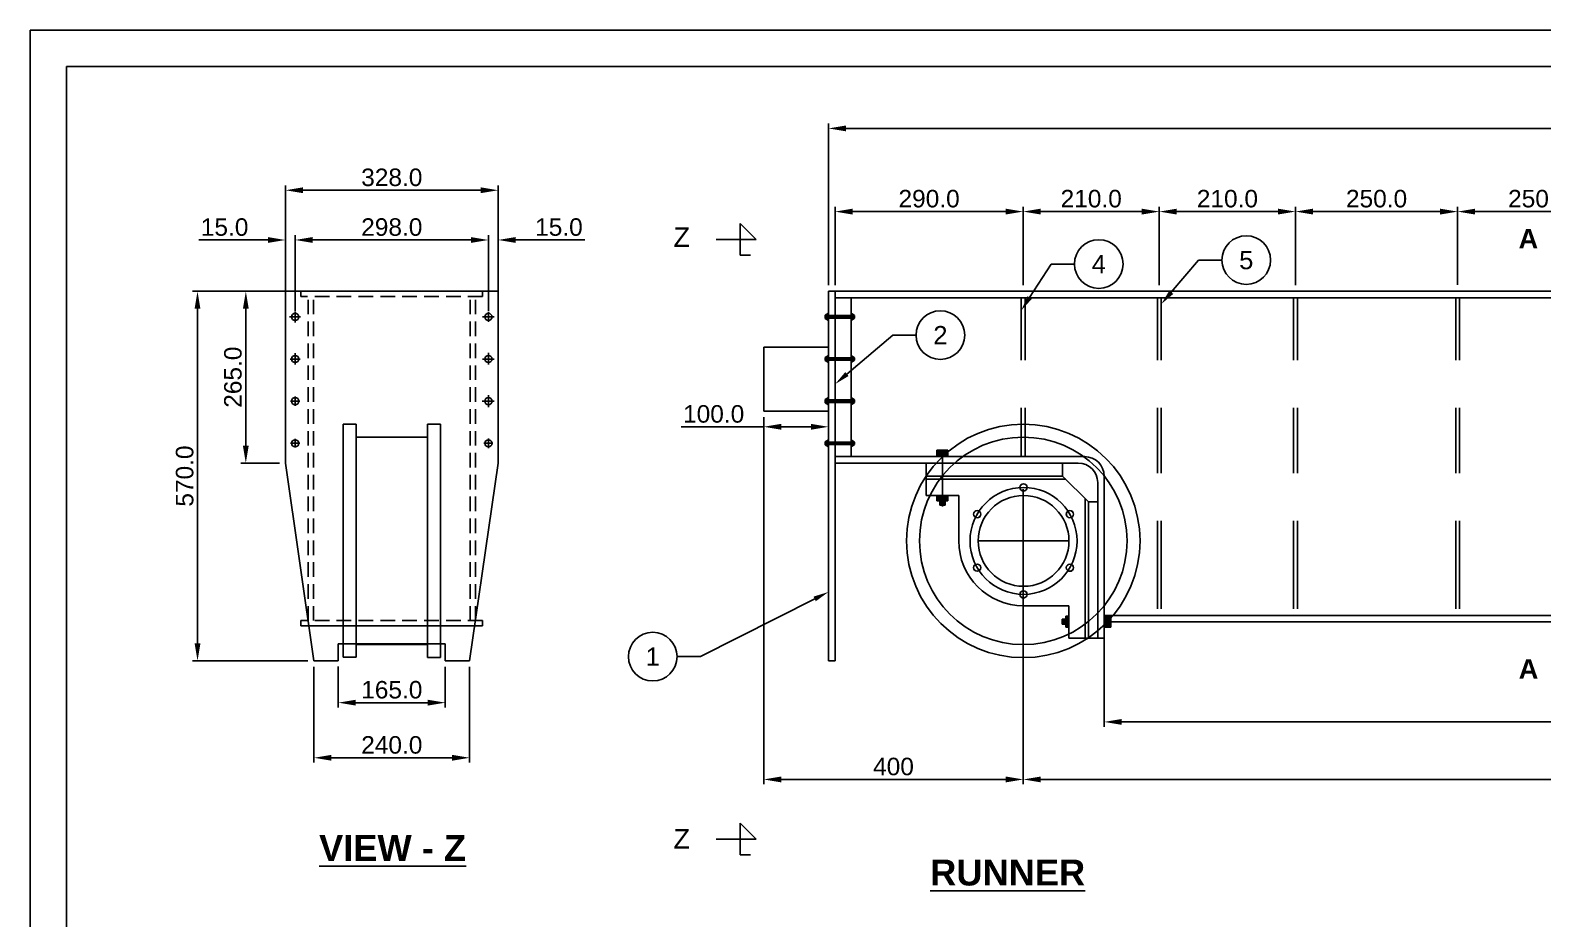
# Model space of a CAD drawing. Header units: inches. Extents: x -1126 to 3654, y -2350 to 978.
# Drawn here: x -1126 to 1206, y -393 to 978 of the extents above; entities that cross this region are included whole.
import ezdxf
from ezdxf import colors
from ezdxf.entities.mleader import LeaderData, LeaderLine
from ezdxf.enums import TextEntityAlignment as Align
from ezdxf.math import Vec2, Vec3

# ---------------------------------------------------------------- set-up
doc = ezdxf.new("R2010")
doc.units = ezdxf.units.IN
doc.header["$LTSCALE"] = 90
doc.header["$MEASUREMENT"] = 0
doc.linetypes.add('HIDDEN', pattern=[0.375, 0.25, -0.125])
doc.layers.add('hidden', color=7, linetype='HIDDEN')
doc.styles.get("Standard").update_dxf_attribs({"font": 'arial.ttf'})
doc.dimstyles.get("Standard").update_dxf_attribs({"dimscale": 150, "dimtxt": 0.18, "dimasz": 0.18, "dimexe": 0.05, "dimexo": 0.0625, "dimgap": 0.04, "dimtad": 1, "dimdec": 1, "dimzin": 0, "dimdsep": 46, "dimtxsty": 'Standard', "dimcen": 0.09, "dimadec": 0, "dimazin": 0, "dimtfac": 1, "dimtdec": 1, "dimtofl": 0, "dimtmove": 0, "dimatfit": 3, "dimfxl": 1, "dimtolj": 1, "dimtzin": 0, "dimarcsym": 1})

# ---------------------------------------------------------------- blocks, each defined once
blk = doc.blocks.new('*U23')
blk.add_circle((5.5, 5.5), 5.5)
blk = doc.blocks.new('*U20')
at = {"color": 0, "linetype": 'ByBlock', "lineweight": -2, "transparency": 16777216}
for p, rotation in [((269.1, 399.3), 59.99999999999997), ((274.6, 404.8), 120), ((265, 414.3), 240), ((259.5, 408.8), 300.0000000000001), ((272.5, 412.3), 180)]:
    blk.add_blockref('*U23', p, dxfattribs=dict(at, rotation=rotation))
blk.add_blockref('*U23', (261.5, 401.3), dxfattribs=at)
blk = doc.blocks.new('*U18')
blk.add_blockref('*U20', (-267, -406.8))
blk = doc.blocks.new('*U19')
at = {"color": 0, "linetype": 'ByBlock', "lineweight": -2, "transparency": 16777216}
blk.add_blockref('*U18', (267, 406.8), dxfattribs=at)
for p, rotation in [((195.6, 365.5), 59.99999999999999), ((338.5, 365.5), 299.9999999999999), ((195.6, 283), 120), ((338.5, 283), 240), ((267, 241.8), 180)]:
    blk.add_blockref('*U18', p, dxfattribs=dict(at, rotation=rotation))
blk = doc.blocks.new('*D24')
at = {"color": 0, "lineweight": -2, "transparency": 16777216}
for p, q in [((104.6, 584.6), (104.6, 833.9)), ((131.6, 826.4), (2615.6, 826.4)), ((2642.6, 584.6), (2642.6, 833.9))]:
    blk.add_line(p, q, dxfattribs=at)
at = {"color": 0, "transparency": 16777216}
for points in [[(131.6, 830.9), (131.6, 821.9), (104.6, 826.4)], [(2615.6, 830.9), (2615.6, 821.9), (2642.6, 826.4)]]:
    blk.add_solid(points, dxfattribs=at)
at = {"layer": 'Defpoints', "color": 0, "transparency": 16777216}
for p in [(2642.6, 826.4), (104.6, 575.2), (2642.6, 575.2)]:
    blk.add_point(p, dxfattribs=at)
at = {"color": 0, "transparency": 16777216, "insert": (1373.6, 846.2), "char_height": 27, "attachment_point": 5}
blk.add_mtext('\\A1;2538.0', dxfattribs=at)
blk = doc.blocks.new('*D25')
at = {"color": 0, "lineweight": -2, "transparency": 16777216}
for p, q in [((114.6, 584.6), (114.6, 705.6)), ((404.6, 584.6), (404.6, 705.6)), ((141.6, 698.1), (377.6, 698.1))]:
    blk.add_line(p, q, dxfattribs=at)
at = {"color": 0, "transparency": 16777216}
for points in [[(141.6, 702.6), (141.6, 693.6), (114.6, 698.1)], [(377.6, 702.6), (377.6, 693.6), (404.6, 698.1)]]:
    blk.add_solid(points, dxfattribs=at)
at = {"layer": 'Defpoints', "color": 0, "transparency": 16777216}
for p in [(404.6, 698.1), (114.6, 575.2), (404.6, 575.2)]:
    blk.add_point(p, dxfattribs=at)
at = {"color": 0, "transparency": 16777216, "insert": (259.6, 717.9), "char_height": 27, "attachment_point": 5}
blk.add_mtext('\\A1;290.0', dxfattribs=at)
blk = doc.blocks.new('*D26')
at = {"color": 0, "lineweight": -2, "transparency": 16777216}
for p, q in [((404.6, 585.7), (404.6, 705.6)), ((614.6, 584.6), (614.6, 705.6)), ((431.6, 698.1), (587.6, 698.1))]:
    blk.add_line(p, q, dxfattribs=at)
at = {"color": 0, "transparency": 16777216}
for points in [[(431.6, 702.6), (431.6, 693.6), (404.6, 698.1)], [(587.6, 702.6), (587.6, 693.6), (614.6, 698.1)]]:
    blk.add_solid(points, dxfattribs=at)
at = {"layer": 'Defpoints', "color": 0, "transparency": 16777216}
for p in [(614.6, 698.1), (404.6, 576.3), (614.6, 575.2)]:
    blk.add_point(p, dxfattribs=at)
at = {"color": 0, "transparency": 16777216, "insert": (509.6, 717.9), "char_height": 27, "attachment_point": 5}
blk.add_mtext('\\A1;210.0', dxfattribs=at)
blk = doc.blocks.new('*D27')
at = {"color": 0, "lineweight": -2, "transparency": 16777216}
for p, q in [((614.6, 584.6), (614.6, 705.6)), ((824.6, 584.6), (824.6, 705.6)), ((641.6, 698.1), (797.6, 698.1))]:
    blk.add_line(p, q, dxfattribs=at)
at = {"color": 0, "transparency": 16777216}
for points in [[(641.6, 702.6), (641.6, 693.6), (614.6, 698.1)], [(797.6, 702.6), (797.6, 693.6), (824.6, 698.1)]]:
    blk.add_solid(points, dxfattribs=at)
at = {"layer": 'Defpoints', "color": 0, "transparency": 16777216}
for p in [(824.6, 698.1), (614.6, 575.2), (824.6, 575.2)]:
    blk.add_point(p, dxfattribs=at)
at = {"color": 0, "transparency": 16777216, "insert": (719.6, 717.9), "char_height": 27, "attachment_point": 5}
blk.add_mtext('\\A1;210.0', dxfattribs=at)
blk = doc.blocks.new('*D28')
at = {"color": 0, "lineweight": -2, "transparency": 16777216}
for p, q in [((824.6, 584.6), (824.6, 705.6)), ((1074.6, 585.2), (1074.6, 705.6)), ((851.6, 698.1), (1047.6, 698.1))]:
    blk.add_line(p, q, dxfattribs=at)
at = {"color": 0, "transparency": 16777216}
for points in [[(851.6, 702.6), (851.6, 693.6), (824.6, 698.1)], [(1047.6, 702.6), (1047.6, 693.6), (1074.6, 698.1)]]:
    blk.add_solid(points, dxfattribs=at)
at = {"layer": 'Defpoints', "color": 0, "transparency": 16777216}
for p in [(1074.6, 698.1), (824.6, 575.2), (1074.6, 575.8)]:
    blk.add_point(p, dxfattribs=at)
at = {"color": 0, "transparency": 16777216, "insert": (949.6, 717.9), "char_height": 27, "attachment_point": 5}
blk.add_mtext('\\A1;250.0', dxfattribs=at)
blk = doc.blocks.new('*D29')
at = {"color": 0, "lineweight": -2, "transparency": 16777216}
for p, q in [((1074.6, 585.2), (1074.6, 705.6)), ((1324.6, 584.6), (1324.6, 705.6)), ((1101.6, 698.1), (1297.6, 698.1))]:
    blk.add_line(p, q, dxfattribs=at)
at = {"color": 0, "transparency": 16777216}
for points in [[(1101.6, 702.6), (1101.6, 693.6), (1074.6, 698.1)], [(1297.6, 702.6), (1297.6, 693.6), (1324.6, 698.1)]]:
    blk.add_solid(points, dxfattribs=at)
at = {"layer": 'Defpoints', "color": 0, "transparency": 16777216}
for p in [(1324.6, 698.1), (1074.6, 575.8), (1324.6, 575.2)]:
    blk.add_point(p, dxfattribs=at)
at = {"color": 0, "transparency": 16777216, "insert": (1199.6, 717.9), "char_height": 27, "attachment_point": 5}
blk.add_mtext('\\A1;250.0', dxfattribs=at)
blk = doc.blocks.new('*D37')
at = {"color": 0, "lineweight": -2, "transparency": 16777216}
for p, q in [((529.6, 55.8), (529.6, -96.5)), ((2279.6, 55.8), (2279.6, -96.5)), ((556.6, -89), (2252.6, -89))]:
    blk.add_line(p, q, dxfattribs=at)
at = {"color": 0, "transparency": 16777216}
for points in [[(556.6, -84.5), (556.6, -93.5), (529.6, -89)], [(2252.6, -84.5), (2252.6, -93.5), (2279.6, -89)]]:
    blk.add_solid(points, dxfattribs=at)
at = {"layer": 'Defpoints', "color": 0, "transparency": 16777216}
for p in [(529.6, 65.2), (2279.6, 65.2), (2279.6, -89)]:
    blk.add_point(p, dxfattribs=at)
at = {"color": 0, "transparency": 16777216, "insert": (1404.6, -69.2), "char_height": 27, "attachment_point": 5}
blk.add_mtext('\\A1;1750.0', dxfattribs=at)
blk = doc.blocks.new('*D38')
at = {"color": 0, "lineweight": -2, "transparency": 16777216}
for p, q in [((404.8, 180.8), (404.8, -185.2)), ((2404, 180.8), (2404, -185.2)), ((2377, -177.7), (431.8, -177.7))]:
    blk.add_line(p, q, dxfattribs=at)
at = {"color": 0, "transparency": 16777216}
for points in [[(431.8, -173.2), (431.8, -182.2), (404.8, -177.7)], [(2377, -173.2), (2377, -182.2), (2404, -177.7)]]:
    blk.add_solid(points, dxfattribs=at)
at = {"layer": 'Defpoints', "color": 0, "transparency": 16777216}
for p in [(404.8, 190.2), (2404, 190.2), (404.8, -177.7)]:
    blk.add_point(p, dxfattribs=at)
at = {"color": 0, "transparency": 16777216, "insert": (1404.4, -157.9), "char_height": 27, "attachment_point": 5}
blk.add_mtext('\\A1;2000', dxfattribs=at)
blk = doc.blocks.new('*D40')
at = {"color": 0, "lineweight": -2, "transparency": 16777216}
for p, q in [((4.6, 380.8), (4.6, -185.2)), ((404.8, 180.8), (404.8, -185.2)), ((377.8, -177.7), (31.6, -177.7))]:
    blk.add_line(p, q, dxfattribs=at)
at = {"color": 0, "transparency": 16777216}
for points in [[(31.6, -173.2), (31.6, -182.2), (4.6, -177.7)], [(377.8, -173.2), (377.8, -182.2), (404.8, -177.7)]]:
    blk.add_solid(points, dxfattribs=at)
at = {"layer": 'Defpoints', "color": 0, "transparency": 16777216}
for p in [(4.6, 390.1), (404.8, 190.2), (4.6, -177.7)]:
    blk.add_point(p, dxfattribs=at)
at = {"color": 0, "transparency": 16777216, "insert": (204.7, -157.9), "char_height": 27, "attachment_point": 5}
blk.add_mtext('\\A1;400 ', dxfattribs=at)
blk = doc.blocks.new('*D41')
at = {"color": 0, "lineweight": -2, "transparency": 16777216}
for p, q in [((4.6, 380.8), (4.6, 358.7)), ((104.6, 380.8), (104.6, 358.7)), ((4.6, 366.2), (-122.9, 366.2)), ((77.6, 366.2), (31.6, 366.2))]:
    blk.add_line(p, q, dxfattribs=at)
at = {"color": 0, "transparency": 16777216}
for points in [[(31.6, 370.7), (31.6, 361.7), (4.6, 366.2)], [(77.6, 370.7), (77.6, 361.7), (104.6, 366.2)]]:
    blk.add_solid(points, dxfattribs=at)
at = {"layer": 'Defpoints', "color": 0, "transparency": 16777216}
for p in [(4.6, 390.1), (104.6, 390.1), (4.6, 366.2)]:
    blk.add_point(p, dxfattribs=at)
at = {"color": 0, "transparency": 16777216, "insert": (-72.6, 385.9), "char_height": 27, "attachment_point": 5}
blk.add_mtext('\\A1;100.0', dxfattribs=at)
blk = doc.blocks.new('_TagCircle - Imperial')
at = {"color": 0, "linetype": 'ByBlock', "lineweight": -2, "transparency": 16777216}
blk.add_circle((0, 0), 0.125, dxfattribs=at)
at = {"color": 0, "transparency": 16777216}
blk.add_attdef('TAGNUMBER', text='', height=0.09375, dxfattribs=at).set_placement((0, -0.046875), align=Align.CENTER)
blk = doc.blocks.new('*D43')
at = {"color": 0, "lineweight": -2, "transparency": 16777216}
for p, q in [((-732.9, 584.6), (-732.9, 738.5)), ((-705.9, 731), (-431.9, 731)), ((-404.9, 584.6), (-404.9, 738.5))]:
    blk.add_line(p, q, dxfattribs=at)
at = {"color": 0, "transparency": 16777216}
for points in [[(-705.9, 735.5), (-705.9, 726.5), (-732.9, 731)], [(-431.9, 735.5), (-431.9, 726.5), (-404.9, 731)]]:
    blk.add_solid(points, dxfattribs=at)
at = {"layer": 'Defpoints', "color": 0, "transparency": 16777216}
for p in [(-404.9, 731), (-732.9, 575.2), (-404.9, 575.2)]:
    blk.add_point(p, dxfattribs=at)
at = {"color": 0, "transparency": 16777216, "insert": (-568.9, 750.8), "char_height": 27, "attachment_point": 5}
blk.add_mtext('\\A1;328.0', dxfattribs=at)
blk = doc.blocks.new('*D44')
at = {"color": 0, "lineweight": -2, "transparency": 16777216}
for p, q in [((-717.9, 544.5), (-717.9, 661.8)), ((-690.9, 654.3), (-446.9, 654.3)), ((-419.9, 545.1), (-419.9, 661.8))]:
    blk.add_line(p, q, dxfattribs=at)
at = {"color": 0, "transparency": 16777216}
for points in [[(-690.9, 658.8), (-690.9, 649.8), (-717.9, 654.3)], [(-446.9, 658.8), (-446.9, 649.8), (-419.9, 654.3)]]:
    blk.add_solid(points, dxfattribs=at)
at = {"layer": 'Defpoints', "color": 0, "transparency": 16777216}
for p in [(-419.9, 654.3), (-717.9, 535.1), (-419.9, 535.7)]:
    blk.add_point(p, dxfattribs=at)
at = {"color": 0, "transparency": 16777216, "insert": (-568.9, 674.1), "char_height": 27, "attachment_point": 5}
blk.add_mtext('\\A1;298.0', dxfattribs=at)
blk = doc.blocks.new('*D45')
at = {"color": 0, "lineweight": -2, "transparency": 16777216}
for p, q in [((-759.9, 654.3), (-866.4, 654.3)), ((-732.9, 545.1), (-732.9, 661.8)), ((-717.9, 545.1), (-717.9, 661.8)), ((-690.9, 654.3), (-663.9, 654.3))]:
    blk.add_line(p, q, dxfattribs=at)
at = {"color": 0, "transparency": 16777216}
for points in [[(-759.9, 658.8), (-759.9, 649.8), (-732.9, 654.3)], [(-690.9, 658.8), (-690.9, 649.8), (-717.9, 654.3)]]:
    blk.add_solid(points, dxfattribs=at)
at = {"layer": 'Defpoints', "color": 0, "transparency": 16777216}
for p in [(-732.9, 654.3), (-732.9, 535.7), (-717.9, 535.7)]:
    blk.add_point(p, dxfattribs=at)
at = {"color": 0, "transparency": 16777216, "insert": (-826.7, 674.1), "char_height": 27, "attachment_point": 5}
blk.add_mtext('\\A1;15.0', dxfattribs=at)
blk = doc.blocks.new('*D46')
at = {"color": 0, "lineweight": -2, "transparency": 16777216}
for p, q in [((-446.9, 654.3), (-473.9, 654.3)), ((-419.9, 545.1), (-419.9, 661.8)), ((-404.9, 545.1), (-404.9, 661.8)), ((-377.9, 654.3), (-271.4, 654.3))]:
    blk.add_line(p, q, dxfattribs=at)
at = {"color": 0, "transparency": 16777216}
for points in [[(-446.9, 658.8), (-446.9, 649.8), (-419.9, 654.3)], [(-377.9, 658.8), (-377.9, 649.8), (-404.9, 654.3)]]:
    blk.add_solid(points, dxfattribs=at)
at = {"layer": 'Defpoints', "color": 0, "transparency": 16777216}
for p in [(-404.9, 654.3), (-419.9, 535.7), (-404.9, 535.7)]:
    blk.add_point(p, dxfattribs=at)
at = {"color": 0, "transparency": 16777216, "insert": (-311.2, 674.1), "char_height": 27, "attachment_point": 5}
blk.add_mtext('\\A1;15.0', dxfattribs=at)
blk = doc.blocks.new('*D47')
at = {"color": 0, "lineweight": -2, "transparency": 16777216}
for p, q in [((-742.3, 575.2), (-801.5, 575.2)), ((-794, 548.2), (-794, 337.2)), ((-742.3, 310.2), (-801.5, 310.2))]:
    blk.add_line(p, q, dxfattribs=at)
at = {"color": 0, "transparency": 16777216}
for points in [[(-798.5, 548.2), (-789.5, 548.2), (-794, 575.2)], [(-798.5, 337.2), (-789.5, 337.2), (-794, 310.2)]]:
    blk.add_solid(points, dxfattribs=at)
at = {"layer": 'Defpoints', "color": 0, "transparency": 16777216}
for p in [(-732.9, 575.2), (-794, 310.2), (-732.9, 310.2)]:
    blk.add_point(p, dxfattribs=at)
at = {"color": 0, "transparency": 16777216, "insert": (-813.8, 442.7), "char_height": 27, "attachment_point": 5, "rotation": 90}
blk.add_mtext('\\A1;265.0', dxfattribs=at)
blk = doc.blocks.new('*D48')
at = {"color": 0, "lineweight": -2, "transparency": 16777216}
for p, q in [((-651.4, -3.7), (-651.4, -66.8)), ((-486.4, -4.2), (-486.4, -66.8)), ((-624.4, -59.3), (-513.4, -59.3))]:
    blk.add_line(p, q, dxfattribs=at)
at = {"color": 0, "transparency": 16777216}
for points in [[(-624.4, -54.8), (-624.4, -63.8), (-651.4, -59.3)], [(-513.4, -54.8), (-513.4, -63.8), (-486.4, -59.3)]]:
    blk.add_solid(points, dxfattribs=at)
at = {"layer": 'Defpoints', "color": 0, "transparency": 16777216}
for p in [(-651.4, 5.7), (-486.4, 5.2), (-486.4, -59.3)]:
    blk.add_point(p, dxfattribs=at)
at = {"color": 0, "transparency": 16777216, "insert": (-568.9, -39.5), "char_height": 27, "attachment_point": 5}
blk.add_mtext('\\A1;165.0', dxfattribs=at)
blk = doc.blocks.new('*D49')
at = {"color": 0, "lineweight": -2, "transparency": 16777216}
for p, q in [((-688.9, -4.2), (-688.9, -151.8)), ((-448.9, -4.2), (-448.9, -151.8)), ((-661.9, -144.3), (-475.9, -144.3))]:
    blk.add_line(p, q, dxfattribs=at)
at = {"color": 0, "transparency": 16777216}
for points in [[(-661.9, -139.8), (-661.9, -148.8), (-688.9, -144.3)], [(-475.9, -139.8), (-475.9, -148.8), (-448.9, -144.3)]]:
    blk.add_solid(points, dxfattribs=at)
at = {"layer": 'Defpoints', "color": 0, "transparency": 16777216}
for p in [(-688.9, 5.2), (-448.9, 5.2), (-448.9, -144.3)]:
    blk.add_point(p, dxfattribs=at)
at = {"color": 0, "transparency": 16777216, "insert": (-568.9, -124.6), "char_height": 27, "attachment_point": 5}
blk.add_mtext('\\A1;240.0', dxfattribs=at)
blk = doc.blocks.new('*D65')
at = {"color": 0, "lineweight": -2, "transparency": 16777216}
for p, q in [((-698.3, 575.2), (-876, 575.2)), ((-868.5, 32.2), (-868.5, 548.2)), ((-698.3, 5.2), (-876, 5.2))]:
    blk.add_line(p, q, dxfattribs=at)
at = {"color": 0, "transparency": 16777216}
for points in [[(-873, 548.2), (-864, 548.2), (-868.5, 575.2)], [(-873, 32.2), (-864, 32.2), (-868.5, 5.2)]]:
    blk.add_solid(points, dxfattribs=at)
at = {"layer": 'Defpoints', "color": 0, "transparency": 16777216}
for p in [(-868.5, 575.2), (-688.9, 575.2), (-688.9, 5.2)]:
    blk.add_point(p, dxfattribs=at)
at = {"color": 0, "transparency": 16777216, "insert": (-888.2, 290.2), "char_height": 27, "attachment_point": 5, "rotation": 90}
blk.add_mtext('\\A1;570.0', dxfattribs=at)

msp = doc.modelspace()

# ---------------------------------------------------------------- linework, layer by layer
for p, q in [((-1126.41, 977.81), (3654.18, 977.81)), ((-1126.41, -2350.24), (-1126.41, 977.81)), ((-1070.48, 921.88), (3598.25, 921.88)), ((-1070.48, -2294.32), (-1070.48, 921.88)), ((-6.86, 654.99), (-31.61, 679.74)), ((-31.61, 679.74), (-31.61, 630.91)), ((-68.62, 654.99), (-6.86, 654.99)), ((-31.61, 630.91), (-15.74, 630.91)), ((-404.93, 575.21), (-732.93, 575.21)), ((-732.93, 575.21), (-732.93, 310.21)), ((-708.93, 575.21), (-708.93, 567.21)), ((-428.93, 575.21), (-428.93, 567.21)), ((-404.93, 575.21), (-404.93, 310.21)), ((104.6, 575.21), (104.6, 5.21)), ((104.6, 575.21), (2642.6, 575.21)), ((114.6, 575.21), (114.6, 5.21)), ((114.6, 565.21), (2632.6, 565.21)), ((139.6, 565.21), (139.6, 320.21)), ((401.6, 565.21), (401.6, 468.71)), ((407.6, 565.21), (407.6, 468.71)), ((611.6, 565.21), (611.6, 468.71)), ((617.6, 565.21), (617.6, 468.71)), ((821.6, 565.21), (821.6, 468.71)), ((827.6, 565.21), (827.6, 468.71)), ((1071.6, 565.21), (1071.6, 468.71)), ((1077.6, 565.21), (1077.6, 468.71)), ((-717.93, 543.39), (-717.93, 526.89)), ((-419.93, 543.36), (-419.93, 528)), ((99.6, 538.21), (104.6, 541.21)), ((99.6, 535.71), (99.6, 538.21)), ((104.6, 537.71), (99.6, 537.71)), ((104.6, 536.71), (99.6, 536.71)), ((104.6, 538.71), (100.44, 538.71)), ((104.6, 539.71), (102.1, 539.71)), ((139.6, 537.71), (104.6, 537.71)), ((139.6, 536.71), (104.6, 536.71)), ((144.6, 537.71), (139.6, 541.21)), ((139.6, 539.71), (141.75, 539.71)), ((139.6, 538.71), (143.18, 538.71)), ((139.6, 537.71), (144.6, 537.71)), ((139.6, 536.71), (144.6, 536.71)), ((144.6, 535.71), (144.6, 537.71)), ((-709.45, 535.71), (-726.71, 535.71)), ((-411.3, 535.71), (-428.98, 535.71)), ((104.6, 535.71), (99.6, 535.71)), ((99.6, 535.71), (99.6, 533.21)), ((104.6, 534.71), (99.6, 534.71)), ((104.6, 533.71), (99.6, 533.71)), ((99.6, 533.21), (104.6, 530.21)), ((104.6, 532.71), (100.44, 532.71)), ((104.6, 531.71), (102.1, 531.71)), ((139.6, 535.71), (104.6, 535.71)), ((139.6, 534.71), (104.6, 534.71)), ((139.6, 533.71), (104.6, 533.71)), ((139.6, 535.71), (144.6, 535.71)), ((139.6, 534.71), (144.6, 534.71)), ((139.6, 533.71), (144.6, 533.71)), ((144.6, 533.71), (139.6, 530.21)), ((139.6, 532.71), (143.18, 532.71)), ((139.6, 531.71), (141.75, 531.71)), ((144.6, 535.71), (144.6, 533.71)), ((-710.11, 470.71), (-725.77, 470.71)), ((-717.93, 479.97), (-717.93, 462.49)), ((-411.3, 470.71), (-429.1, 470.71)), ((-419.93, 480.03), (-419.93, 462.35)), ((4.6, 489.05), (4.6, 390.14)), ((104.6, 489.05), (4.6, 489.05)), ((99.6, 473.21), (104.6, 476.21)), ((99.6, 470.71), (99.6, 473.21)), ((104.6, 472.71), (99.6, 472.71)), ((104.6, 471.71), (99.6, 471.71)), ((104.6, 470.71), (99.6, 470.71)), ((99.6, 470.71), (99.6, 468.21)), ((104.6, 469.71), (99.6, 469.71)), ((104.6, 468.71), (99.6, 468.71)), ((99.6, 468.21), (104.6, 465.21)), ((104.6, 473.71), (100.44, 473.71)), ((104.6, 467.71), (100.44, 467.71)), ((104.6, 474.71), (102.1, 474.71)), ((104.6, 466.71), (102.1, 466.71)), ((139.6, 472.71), (104.6, 472.71)), ((139.6, 471.71), (104.6, 471.71)), ((139.6, 470.71), (104.6, 470.71)), ((139.6, 469.71), (104.6, 469.71)), ((139.6, 468.71), (104.6, 468.71)), ((144.6, 472.71), (139.6, 476.21)), ((139.6, 474.71), (141.75, 474.71)), ((139.6, 473.71), (143.18, 473.71)), ((139.6, 472.71), (144.6, 472.71)), ((139.6, 471.71), (144.6, 471.71)), ((139.6, 470.71), (144.6, 470.71)), ((139.6, 469.71), (144.6, 469.71)), ((139.6, 468.71), (144.6, 468.71)), ((144.6, 468.71), (139.6, 465.21)), ((139.6, 467.71), (143.18, 467.71)), ((139.6, 466.71), (141.75, 466.71)), ((144.6, 470.71), (144.6, 472.71)), ((144.6, 470.71), (144.6, 468.71)), ((-710.53, 405.71), (-725.12, 405.71)), ((-717.93, 412.85), (-717.93, 398.57)), ((-411.29, 405.71), (-429.34, 405.71)), ((-419.93, 414.76), (-419.93, 396.4)), ((99.6, 408.21), (104.6, 411.21)), ((99.6, 405.71), (99.6, 408.21)), ((104.6, 407.71), (99.6, 407.71)), ((104.6, 406.71), (99.6, 406.71)), ((104.6, 405.71), (99.6, 405.71)), ((99.6, 405.71), (99.6, 403.21)), ((104.6, 404.71), (99.6, 404.71)), ((104.6, 403.71), (99.6, 403.71)), ((99.6, 403.21), (104.6, 400.21)), ((104.6, 408.71), (100.44, 408.71)), ((104.6, 402.71), (100.44, 402.71)), ((104.6, 409.71), (102.1, 409.71)), ((104.6, 401.71), (102.1, 401.71)), ((139.6, 407.71), (104.6, 407.71)), ((139.6, 406.71), (104.6, 406.71)), ((139.6, 405.71), (104.6, 405.71)), ((139.6, 404.71), (104.6, 404.71)), ((139.6, 403.71), (104.6, 403.71)), ((144.6, 407.71), (139.6, 411.21)), ((139.6, 409.71), (141.75, 409.71)), ((139.6, 408.71), (143.18, 408.71)), ((139.6, 407.71), (144.6, 407.71)), ((139.6, 406.71), (144.6, 406.71)), ((139.6, 405.71), (144.6, 405.71)), ((139.6, 404.71), (144.6, 404.71)), ((139.6, 403.71), (144.6, 403.71)), ((144.6, 403.71), (139.6, 400.21)), ((139.6, 402.71), (143.18, 402.71)), ((139.6, 401.71), (141.75, 401.71)), ((144.6, 405.71), (144.6, 407.71)), ((144.6, 405.71), (144.6, 403.71)), ((104.6, 390.14), (4.6, 390.14)), ((401.6, 395.21), (401.6, 320.21)), ((407.6, 395.21), (407.6, 320.21)), ((611.6, 395.21), (611.6, 294.76)), ((617.6, 395.21), (617.6, 294.76)), ((821.6, 395.21), (821.6, 294.76)), ((827.6, 395.21), (827.6, 294.76)), ((1071.6, 395.21), (1071.6, 294.76)), ((1077.6, 395.21), (1077.6, 294.76)), ((-623.93, 370.21), (-643.93, 370.21)), ((-643.93, 370.21), (-643.93, 10.74)), ((-623.93, 370.21), (-623.93, 10.69)), ((-513.93, 350.19), (-623.93, 350.19)), ((-623.93, 350.19), (-623.93, 30.21)), ((-513.93, 370.21), (-513.93, 10.42)), ((-493.93, 370.21), (-513.93, 370.21)), ((-513.93, 350.19), (-513.93, 30.21)), ((-493.93, 370.21), (-493.93, 10.37)), ((-710.7, 340.71), (-725.13, 340.71)), ((-717.93, 347.48), (-717.93, 334.13)), ((-412.91, 340.71), (-426.91, 340.71)), ((-419.93, 348.02), (-419.93, 333.14)), ((99.6, 343.21), (104.6, 346.21)), ((99.6, 340.71), (99.6, 343.21)), ((104.6, 342.71), (99.6, 342.71)), ((104.6, 341.71), (99.6, 341.71)), ((104.6, 340.71), (99.6, 340.71)), ((99.6, 340.71), (99.6, 338.21)), ((104.6, 339.71), (99.6, 339.71)), ((104.6, 338.71), (99.6, 338.71)), ((99.6, 338.21), (104.6, 335.21)), ((104.6, 343.71), (100.44, 343.71)), ((104.6, 337.71), (100.44, 337.71)), ((104.6, 344.71), (102.1, 344.71)), ((104.6, 336.71), (102.1, 336.71)), ((139.6, 342.71), (104.6, 342.71)), ((139.6, 341.71), (104.6, 341.71)), ((139.6, 340.71), (104.6, 340.71)), ((139.6, 339.71), (104.6, 339.71)), ((139.6, 338.71), (104.6, 338.71)), ((144.6, 342.71), (139.6, 346.21)), ((139.6, 344.71), (141.75, 344.71)), ((139.6, 343.71), (143.18, 343.71)), ((139.6, 342.71), (144.6, 342.71)), ((139.6, 341.71), (144.6, 341.71)), ((139.6, 340.71), (144.6, 340.71)), ((139.6, 339.71), (144.6, 339.71)), ((139.6, 338.71), (144.6, 338.71)), ((144.6, 338.71), (139.6, 335.21)), ((139.6, 337.71), (143.18, 337.71)), ((139.6, 336.71), (141.75, 336.71)), ((144.6, 340.71), (144.6, 342.71)), ((144.6, 340.71), (144.6, 338.71)), ((271.74, 330.21), (271.74, 320.21)), ((271.74, 330.21), (288.74, 330.13)), ((273.74, 330.21), (273.74, 320.21)), ((275.74, 330.21), (275.74, 320.21)), ((277.74, 330.21), (277.74, 320.21)), ((280.24, 320.21), (280.24, 330.21)), ((282.74, 330.13), (282.74, 320.21)), ((284.74, 330.13), (284.74, 320.21)), ((286.74, 330.13), (286.74, 320.21)), ((288.74, 330.13), (288.74, 320.21)), ((-732.93, 310.21), (-688.93, 5.21)), ((-404.93, 310.21), (-448.93, 5.21)), ((114.6, 320.21), (499.6, 320.21)), ((114.6, 310.21), (489.6, 310.21)), ((255.24, 290.21), (255.24, 310.21)), ((280.24, 320.21), (271.74, 320.21)), ((280.24, 320.13), (280.24, 243.17)), ((280.24, 320.13), (288.74, 320.13)), ((465.24, 290.21), (465.24, 310.21)), ((255.24, 290.21), (255.24, 260.21)), ((255.24, 290.21), (465.24, 290.21)), ((255.24, 285.21), (470.24, 285.21)), ((465.24, 290.21), (505.24, 250.21)), ((519.6, 280.21), (519.6, 40.21)), ((529.6, 290.21), (529.6, 40.21)), ((255.24, 260.21), (305.24, 260.21)), ((271.74, 260.21), (271.74, 252.21)), ((273.74, 260.21), (273.74, 252.21)), ((275.74, 260.21), (275.74, 252.21)), ((277.74, 260.21), (277.74, 252.21)), ((282.74, 252.21), (282.74, 260.21)), ((284.74, 252.21), (284.74, 260.21)), ((286.74, 252.21), (286.74, 260.21)), ((288.74, 252.21), (288.74, 260.21)), ((305.24, 190.21), (305.24, 260.21)), ((404.82, 270.21), (404.82, 120.21)), ((404.82, 260.21), (404.82, 120.21)), ((271.74, 252.21), (288.74, 252.21)), ((276.24, 245.21), (276.24, 252.21)), ((280.24, 245.21), (276.24, 245.21)), ((278.24, 245.21), (278.24, 252.21)), ((280.24, 245.21), (284.24, 245.21)), ((282.24, 245.21), (282.24, 252.21)), ((284.24, 245.21), (284.24, 252.21)), ((500.24, 255.21), (500.24, 40.21)), ((505.24, 250.21), (505.24, 40.21)), ((505.24, 250.21), (519.6, 250.21)), ((611.6, 221.26), (611.6, 85.21)), ((617.6, 221.26), (617.6, 85.21)), ((821.6, 221.26), (821.6, 85.21)), ((827.6, 221.26), (827.6, 85.21)), ((1071.6, 221.26), (1071.6, 85.21)), ((1077.6, 221.26), (1077.6, 85.21)), ((335.24, 190.21), (475.24, 190.21)), ((382.85, 190.21), (428.87, 190.21)), ((405.24, 90.21), (475.24, 90.21)), ((475.24, 74.13), (470.24, 74.13)), ((470.24, 74.13), (470.24, 57.13)), ((475.24, 72.13), (470.24, 72.13)), ((475.24, 70.13), (470.24, 70.13)), ((475.24, 90.21), (475.24, 40.21)), ((529.39, 75.21), (2289.82, 75.21)), ((539.82, 74.13), (529.82, 74.13)), ((539.82, 72.13), (529.82, 72.13)), ((539.82, 70.13), (529.82, 70.13)), ((539.82, 65.63), (539.82, 74.13)), ((-708.93, 67.21), (-708.93, 59.21)), ((-428.93, 59.21), (-708.93, 59.21)), ((-428.93, 67.21), (-428.93, 59.21)), ((463.62, 65.63), (475.24, 65.63)), ((464.82, 65.63), (464.82, 69.63)), ((464.82, 69.63), (470.24, 69.63)), ((464.82, 67.63), (470.24, 67.63)), ((464.82, 65.63), (464.82, 61.63)), ((464.82, 65.21), (475.24, 65.21)), ((464.82, 63.63), (470.24, 63.63)), ((464.82, 61.63), (470.24, 61.63)), ((475.24, 68.13), (470.24, 68.13)), ((470.24, 63.13), (475.24, 63.13)), ((470.24, 61.13), (475.24, 61.13)), ((470.24, 59.13), (475.24, 59.13)), ((470.24, 57.13), (475.24, 57.13)), ((529.39, 65.21), (2289.82, 65.21)), ((539.82, 68.13), (529.82, 68.13)), ((529.82, 65.63), (539.82, 65.63)), ((539.82, 63.13), (529.82, 63.13)), ((539.82, 61.13), (529.82, 61.13)), ((539.82, 59.13), (529.82, 59.13)), ((539.82, 57.13), (529.82, 57.13)), ((539.82, 65.63), (539.82, 57.13)), ((-651.44, 5.21), (-651.44, 31.21)), ((-651.44, 31.21), (-486.43, 31.21)), ((-513.93, 30.21), (-623.93, 30.21)), ((-486.43, 5.21), (-486.43, 31.21)), ((475.24, 40.21), (505.24, 40.21)), ((505.24, 40.21), (529.6, 40.21)), ((-688.93, 5.21), (-651.44, 5.21)), ((-623.93, 10.69), (-643.93, 10.74)), ((-493.93, 10.37), (-513.93, 10.42)), ((-448.93, 5.21), (-486.43, 5.21)), ((-486.43, 5.21), (-448.93, 5.21)), ((104.6, 5.21), (114.6, 5.21)), ((-6.86, -269.78), (-31.61, -245.03)), ((-31.61, -245.03), (-31.61, -293.86)), ((-68.62, -269.78), (-6.86, -269.78)), ((-31.61, -293.86), (-15.74, -293.86))]:
    msp.add_line(p, q)
for centre, radius in [((-717.93, 535.71), 5.5), ((-419.93, 535.71), 5.5), ((-717.93, 470.71), 5.5), ((-419.93, 470.71), 5.5), ((-717.93, 405.71), 5.5), ((-419.93, 405.71), 5.5), ((404.82, 190.21), 180), ((404.82, 190.21), 160), ((-717.93, 340.71), 5.5), ((-419.93, 340.71), 5.5), ((405.24, 190.21), 82.5), ((405.24, 190.21), 70)]:
    msp.add_circle(centre, radius)
for centre, radius, start, end in [((489.6, 280.21), 30, 0, 90), ((499.6, 290.21), 30, 0, 90), ((405.24, 190.21), 100, 180, 270)]:
    msp.add_arc(centre, radius, start, end)
at = {"layer": 'hidden'}
for p, q in [((-428.93, 567.21), (-708.93, 567.21)), ((-697.88, 67.21), (-697.88, 567.21)), ((-689.88, 67.21), (-689.88, 567.21)), ((-447.99, 67.21), (-447.99, 567.21)), ((-439.99, 67.21), (-439.99, 567.21)), ((-428.93, 67.21), (-708.93, 67.21))]:
    msp.add_line(p, q, dxfattribs=at)

# ---------------------------------------------------------------- block references
msp.add_blockref('*U19', (138.19, -134.07))

# ---------------------------------------------------------------- texts
for p in [(-134.68, 643.59), (-134.68, -284.34)]:
    msp.add_text('Z', height=30).set_placement(p)
at = {"attachment_point": 1}
for s, width, gutter_width, insert, char_height in [('{\\fArial|b1|i0|c0|p34;A}', 65.6107, 1, (1168.58, 671.28), 30), ('{\\fArial|b1|i0|c0|p34;A}', 65.6107, 1, (1168.8, 7.73), 30), ('{\\fArial|b1|i0|c0|p34;\\LVIEW - Z}', 287.7006, 1, (-681.03, -263.32), 40), ('{\\fArial|b1|i0|c0|p34;\\LRUNNER}', 491.2358, 87.75, (261.27, -301.27), 40)]:
    msp.add_mtext_dynamic_manual_height_columns(s, width=width, gutter_width=gutter_width, heights=[0], dxfattribs=dict(at, insert=insert, char_height=char_height))

# ---------------------------------------------------------------- dimensions: what is measured, and where the dimension line sits
for base, p1, p2, picture, middle in [((2642.6, 826.41), (104.6, 575.21), (2642.6, 575.21), '*D24', (1373.6, 846.21)), ((-404.93, 730.99), (-732.93, 575.21), (-404.93, 575.21), '*D43', (-568.93, 750.78)), ((404.6, 698.1), (114.6, 575.21), (404.6, 575.21), '*D25', (259.6, 717.89)), ((614.6, 698.1), (404.6, 576.3), (614.6, 575.21), '*D26', (509.6, 717.89)), ((824.6, 698.1), (614.6, 575.21), (824.6, 575.21), '*D27', (719.6, 717.89)), ((1074.6, 698.1), (824.6, 575.21), (1074.6, 575.85), '*D28', (949.6, 717.89)), ((1324.6, 698.1), (1074.6, 575.85), (1324.6, 575.21), '*D29', (1199.6, 717.89)), ((-732.93, 654.29), (-717.93, 535.71), (-732.93, 535.71), '*D45', (-826.68, 674.07)), ((-419.93, 654.29), (-717.93, 535.14), (-419.93, 535.71), '*D44', (-568.93, 674.07)), ((-404.93, 654.29), (-419.93, 535.68), (-404.93, 535.68), '*D46', (-311.18, 674.07)), ((4.6, 366.16), (104.6, 390.14), (4.6, 390.14), '*D41', (-72.63, 385.95)), ((2279.6, -89.02), (529.6, 65.21), (2279.6, 65.21), '*D37', (1404.6, -69.23)), ((-448.93, -144.34), (-688.93, 5.21), (-448.93, 5.21), '*D49', (-568.93, -124.55)), ((-486.43, -59.27), (-651.44, 5.66), (-486.43, 5.21), '*D48', (-568.93, -39.48))]:
    dim = msp.add_linear_dim(base=base, p1=p1, p2=p2, dimstyle='Standard')
    dim.commit()
    dim.dimension.update_dxf_attribs({"geometry": picture, "text_midpoint": middle})
for base, p1, p2, picture, middle in [((-868.45, 575.21), (-688.93, 5.21), (-688.93, 575.21), '*D65', (-888.24, 290.21)), ((-794.01, 310.21), (-732.93, 575.21), (-732.93, 310.21), '*D47', (-813.8, 442.71))]:
    dim = msp.add_linear_dim(base=base, p1=p1, p2=p2, angle=90, dimstyle='Standard')
    dim.commit()
    dim.dimension.update_dxf_attribs({"geometry": picture, "text_midpoint": middle})
for base, p1, p2, text, picture, middle in [((4.6, -177.73), (404.82, 190.21), (4.6, 390.14), '400 ', '*D40', (204.71, -157.95)), ((404.82, -177.73), (2403.97, 190.21), (404.82, 190.21), '2000', '*D38', (1404.4, -157.95))]:
    dim = msp.add_linear_dim(base=base, p1=p1, p2=p2, text=text, dimstyle='Standard')
    dim.commit()
    dim.dimension.update_dxf_attribs({"geometry": picture, "text_midpoint": middle})

# ---------------------------------------------------------------- leaders
ml = msp.add_multileader_block('Standard')
ml.set_content('_TagCircle - Imperial', color=256, scale=300)
ml.set_attribute('TAGNUMBER', '4', width=0)
ml.set_leader_properties()
ml.build(insert=Vec2(0, 0))
ml.multileader.update_dxf_attribs({"dogleg_length": 0.12, "arrow_head_size": 24, "scale": 300})
ctx = ml.context
ctx.base_point, ctx.scale, ctx.char_height, ctx.arrow_head_size, ctx.landing_gap_size, ctx.plane_origin = Vec3(483.82, 617.2), 300, 54, 24, 27, Vec3(401.6, 545.38)
notes = []
notes.append((ctx, [(0, (1, 1, 0), (447.86, 617.2), (1, 0), 35.95, [(0, [(401.6, 545.38)], 0, [])])]))
ctx.block.insert = Vec3(521.32, 617.2)
ml = msp.add_multileader_block('Standard')
ml.set_content('_TagCircle - Imperial', color=256, scale=300)
ml.set_attribute('TAGNUMBER', '5', width=0)
ml.set_leader_properties()
ml.build(insert=Vec2(0, 0))
ml.multileader.update_dxf_attribs({"dogleg_length": 0.12, "arrow_head_size": 24, "scale": 300})
ctx = ml.context
ctx.base_point, ctx.scale, ctx.char_height, ctx.arrow_head_size, ctx.landing_gap_size, ctx.plane_origin = Vec3(711.16, 623.29), 300, 54, 24, 27, Vec3(617.6, 555.43)
notes.append((ctx, [(0, (1, 1, 0), (675.21, 623.29), (1, 0), 35.95, [(0, [(617.6, 555.43)], 0, [])])]))
ctx.block.insert = Vec3(748.66, 623.29)
ml = msp.add_multileader_block('Standard')
ml.set_content('_TagCircle - Imperial', color=256, scale=300)
ml.set_attribute('TAGNUMBER', '2', width=0)
ml.set_leader_properties()
ml.build(insert=Vec2(0, 0))
ml.multileader.update_dxf_attribs({"dogleg_length": 0.36, "arrow_head_size": 24, "scale": 300})
ctx = ml.context
ctx.base_point, ctx.scale, ctx.char_height, ctx.arrow_head_size, ctx.landing_gap_size, ctx.plane_origin = Vec3(239.54, 507.55), 300, 54, 24, 27, Vec3(114.6, 431.98)
notes.append((ctx, [(0, (1, 1, 0), (203.59, 507.55), (1, 0), 35.95, [(0, [(114.6, 431.98)], 0, [])])]))
ctx.block.insert = Vec3(277.04, 507.55)
ml = msp.add_multileader_block('Standard')
ml.set_content('_TagCircle - Imperial', color=256, scale=300)
ml.set_attribute('TAGNUMBER', '1', width=0)
ml.set_leader_properties()
ml.build(insert=Vec2(0, 0))
ml.multileader.update_dxf_attribs({"dogleg_length": 0.12, "arrow_head_size": 24, "scale": 300})
ctx = ml.context
ctx.base_point, ctx.scale, ctx.char_height, ctx.arrow_head_size, ctx.landing_gap_size, ctx.plane_origin = Vec3(-203.95, 11.75), 300, 54, 24, 27, Vec3(104.6, 111.53)
notes.append((ctx, [(0, (1, 1, 0), (-92.99, 11.75), (-1, 0), 35.95, [(0, [(104.6, 111.53)], 0, [])])]))
ctx.block.insert = Vec3(-166.45, 11.75)
for ctx, leaders in notes:
    for number, flags, end, landing, length, lines in leaders:
        leader = LeaderData()
        leader.index, (leader.has_last_leader_line, leader.has_dogleg_vector, leader.attachment_direction) = number, flags
        leader.last_leader_point, leader.dogleg_vector, leader.dogleg_length = Vec3(end), Vec3(landing), length
        for number, points, colour, breaks in lines:
            line = LeaderLine()
            line.index, line.vertices, line.color, line.breaks = number, Vec3.list(points), colors.encode_raw_color(colour), breaks
            leader.lines.append(line)
        ctx.leaders.append(leader)

doc.saveas('drawing.dxf')
